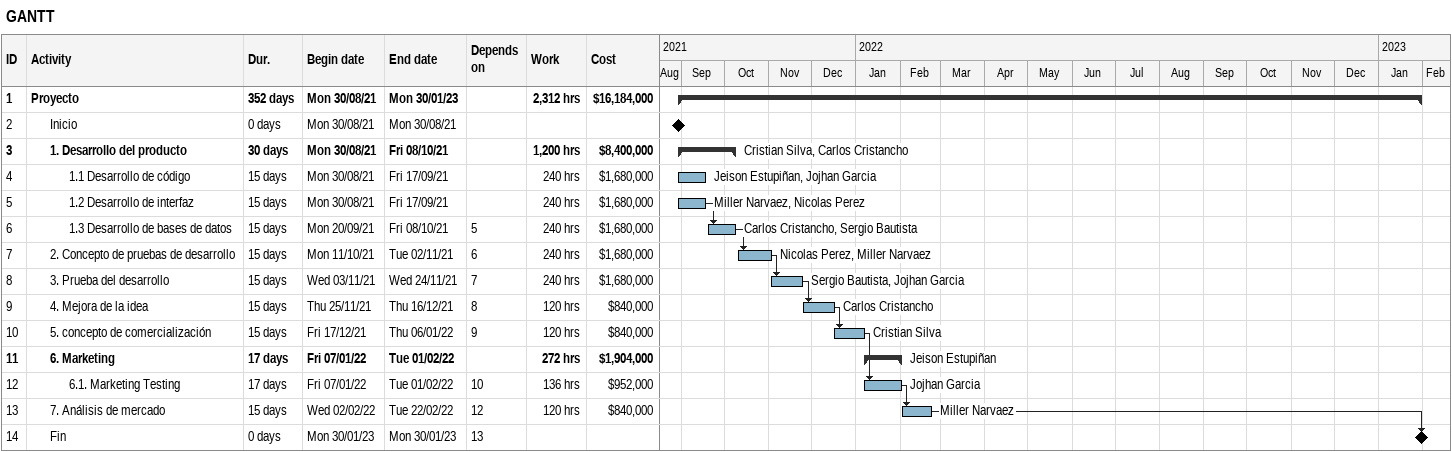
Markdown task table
GANTT

| ID | Level | Task | Duration | Start | Finish | Predecessors | Resources | Work (h) | Cost ($) |
|---|---|---|---|---|---|---|---|---|---|
| 1 | 1 | **Proyecto** | 352d | 2021-08-30 | 2023-01-30 |  |  | 2312 | 16184000 |
| 2 | 2 | Inicio | 0d | 2021-08-30 | 2021-08-30 |  |  |  |  |
| 3 | 2 | **1. Desarrollo del producto** | 30d | 2021-08-30 | 2021-10-08 |  | Cristian Silva, Carlos Cristancho | 1200 | 8400000 |
| 4 | 3 | 1.1 Desarrollo de código | 15d | 2021-08-30 | 2021-09-17 |  | Jeison Estupiñan, Jojhan Garcia | 240 | 1680000 |
| 5 | 3 | 1.2 Desarrollo de interfaz | 15d | 2021-08-30 | 2021-09-17 |  | Miller Narvaez, Nicolas Perez | 240 | 1680000 |
| 6 | 3 | 1.3 Desarrollo de bases de datos | 15d | 2021-09-20 | 2021-10-08 | 5 | Carlos Cristancho, Sergio Bautista | 240 | 1680000 |
| 7 | 2 | 2. Concepto de pruebas de desarrollo | 15d | 2021-10-11 | 2021-11-02 | 6 | Nicolas Perez, Miller Narvaez | 240 | 1680000 |
| 8 | 2 | 3. Prueba del desarrollo | 15d | 2021-11-03 | 2021-11-24 | 7 | Sergio Bautista, Jojhan Garcia | 240 | 1680000 |
| 9 | 2 | 4. Mejora de la idea | 15d | 2021-11-25 | 2021-12-16 | 8 | Carlos Cristancho | 120 | 840000 |
| 10 | 2 | 5. concepto de comercialización | 15d | 2021-12-17 | 2022-01-06 | 9 | Cristian Silva | 120 | 840000 |
| 11 | 2 | **6. Marketing** | 17d | 2022-01-07 | 2022-02-01 |  | Jeison Estupiñan | 272 | 1904000 |
| 12 | 3 | 6.1. Marketing Testing | 17d | 2022-01-07 | 2022-02-01 | 10 | Jojhan Garcia | 136 | 952000 |
| 13 | 2 | 7. Análisis de mercado | 15d | 2022-02-02 | 2022-02-22 | 12 | Miller Narvaez | 120 | 840000 |
| 14 | 2 | Fin | 0d | 2023-01-30 | 2023-01-30 | 13 |  |  |  |
